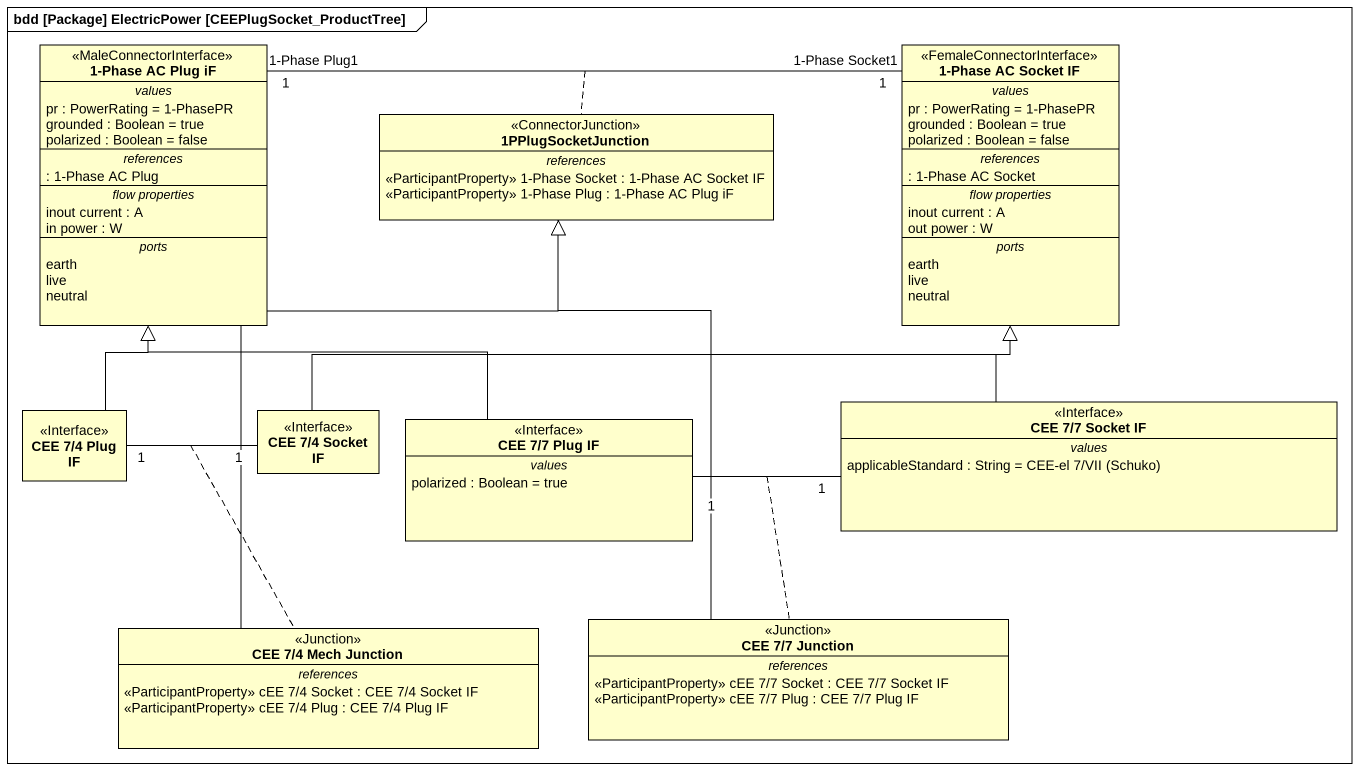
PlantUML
@startuml
mainframe bdd [Package] ElectricPower [CEEPlugSocket_ProductTree]
hide circle
hide empty members
class "1-Phase AC Plug iF" as c1_Phase_AC_Plug_iF <<MaleConnectorInterface>> {
  -- values --
  pr : PowerRating = 1-PhasePR
  grounded : Boolean = true
  polarized : Boolean = false
  -- references --
  : 1-Phase AC Plug
  -- flow properties --
  inout current : A
  in power : W
  -- ports --
  earth
  live
  neutral
}
class "1-Phase AC Socket IF" as c1_Phase_AC_Socket_IF <<FemaleConnectorInterface>> {
  -- values --
  pr : PowerRating = 1-PhasePR
  grounded : Boolean = true
  polarized : Boolean = false
  -- references --
  : 1-Phase AC Socket
  -- flow properties --
  inout current : A
  out power : W
  -- ports --
  earth
  live
  neutral
}
class "1PPlugSocketJunction" as c1PPlugSocketJunction <<ConnectorJunction>> {
  -- references --
  <<ParticipantProperty>> 1-Phase Socket : 1-Phase AC Socket IF
  <<ParticipantProperty>> 1-Phase Plug : 1-Phase AC Plug iF
}
class "CEE 7/7 Socket IF" as CEE_7_7_Socket_IF <<Interface>> {
  -- values --
  {field} applicableStandard : String = CEE-el 7/VII (Schuko)
}
class "CEE 7/4 Plug IF" as CEE_7_4_Plug_IF <<Interface>>
class "CEE 7/4 Socket IF" as CEE_7_4_Socket_IF <<Interface>>
class "CEE 7/7 Plug IF" as CEE_7_7_Plug_IF <<Interface>> {
  -- values --
  polarized : Boolean = true
}
class "CEE 7/7 Junction" as CEE_7_7_Junction <<Junction>> {
  -- references --
  <<ParticipantProperty>> cEE 7/7 Socket : CEE 7/7 Socket IF
  <<ParticipantProperty>> cEE 7/7 Plug : CEE 7/7 Plug IF
}
class "CEE 7/4 Mech Junction" as CEE_7_4_Mech_Junction <<Junction>> {
  -- references --
  <<ParticipantProperty>> cEE 7/4 Socket : CEE 7/4 Socket IF
  <<ParticipantProperty>> cEE 7/4 Plug : CEE 7/4 Plug IF
}
c1_Phase_AC_Plug_iF "1\n1-Phase Plug1" -right- "1\n1-Phase Socket1" c1_Phase_AC_Socket_IF
(c1_Phase_AC_Plug_iF, c1_Phase_AC_Socket_IF) .. c1PPlugSocketJunction
CEE_7_7_Socket_IF -up-|> c1_Phase_AC_Socket_IF
CEE_7_4_Plug_IF -up-|> c1_Phase_AC_Plug_iF
CEE_7_4_Plug_IF "1" -right- "1" CEE_7_4_Socket_IF
(CEE_7_4_Plug_IF, CEE_7_4_Socket_IF) .. CEE_7_4_Mech_Junction
CEE_7_4_Socket_IF -right-|> c1_Phase_AC_Socket_IF
CEE_7_7_Plug_IF -up-|> c1_Phase_AC_Plug_iF
CEE_7_7_Plug_IF "1" -right- "1" CEE_7_7_Socket_IF
(CEE_7_7_Plug_IF, CEE_7_7_Socket_IF) .. CEE_7_7_Junction
CEE_7_7_Junction -up-|> c1PPlugSocketJunction
CEE_7_4_Mech_Junction -up-|> c1PPlugSocketJunction
@enduml
